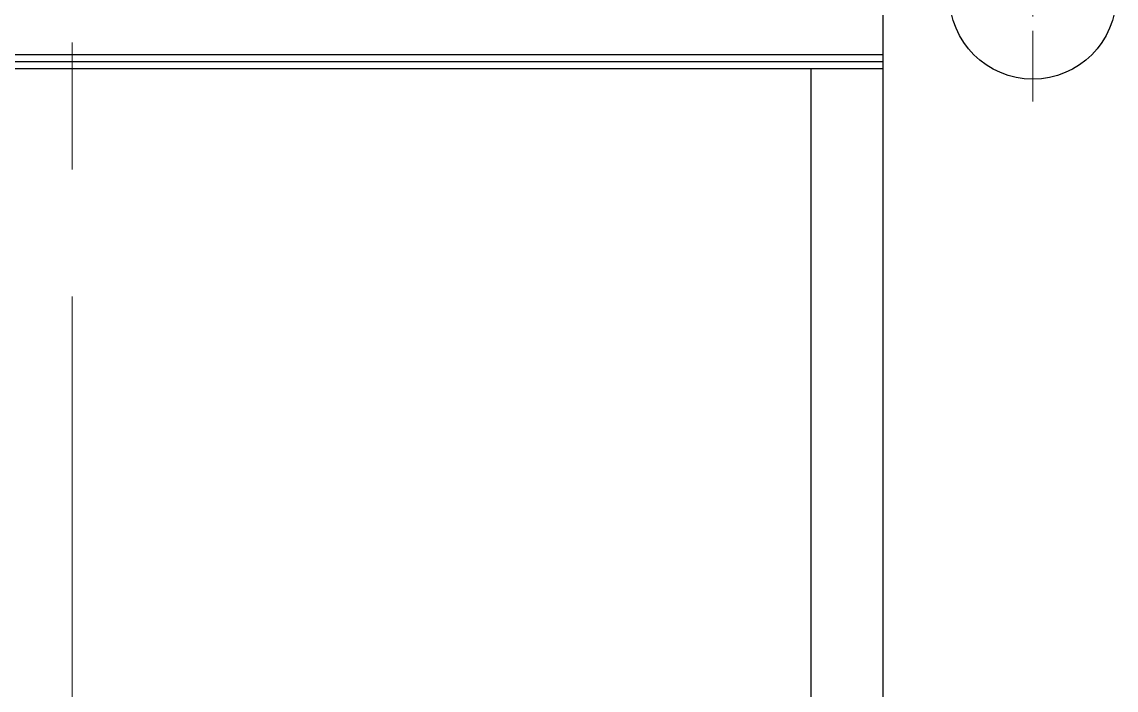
# Model space of a CAD drawing. Header units: inches. Extents: x 707 to 13003, y 909 to 9309.
# Drawn here: x 1986 to 2971, y 2487 to 3088 of the extents above; entities that cross this region are included whole.
import ezdxf

# ---------------------------------------------------------------- set-up
doc = ezdxf.new("R2010")
doc.units = ezdxf.units.IN
doc.header["$MEASUREMENT"] = 0
doc.linetypes.add('CENTER', pattern=[50.8, 31.75, -6.35, 6.35, -6.35])
doc.layers.add('CEN', color=1, linetype='CENTER', lineweight=15)

msp = doc.modelspace()

# ---------------------------------------------------------------- linework, layer by layer
for p, q in [((2761.017, 4183.223), (2761.017, 3046.195)), ((1301.017, 3058.923), (2761.017, 3058.923)), ((1301.017, 3052.559), (2761.017, 3052.559)), ((1301.017, 3046.195), (2761.017, 3046.195)), ((2696.017, 3046.195), (2696.017, 1898.69)), ((2761.017, 3046.195), (2761.017, 1898.69))]:
    msp.add_line(p, q)
msp.add_circle((2896.017, 3111.69), 75)
at = {"layer": 'CEN', "ltscale": 18}
msp.add_line((2031.017, 4669.924), (2031.017, 1258.034), dxfattribs=at)
at = {"layer": 'CEN', "ltscale": 2}
msp.add_line((2896.017, 3016.69), (2896.017, 3206.69), dxfattribs=at)

doc.saveas('drawing.dxf')
